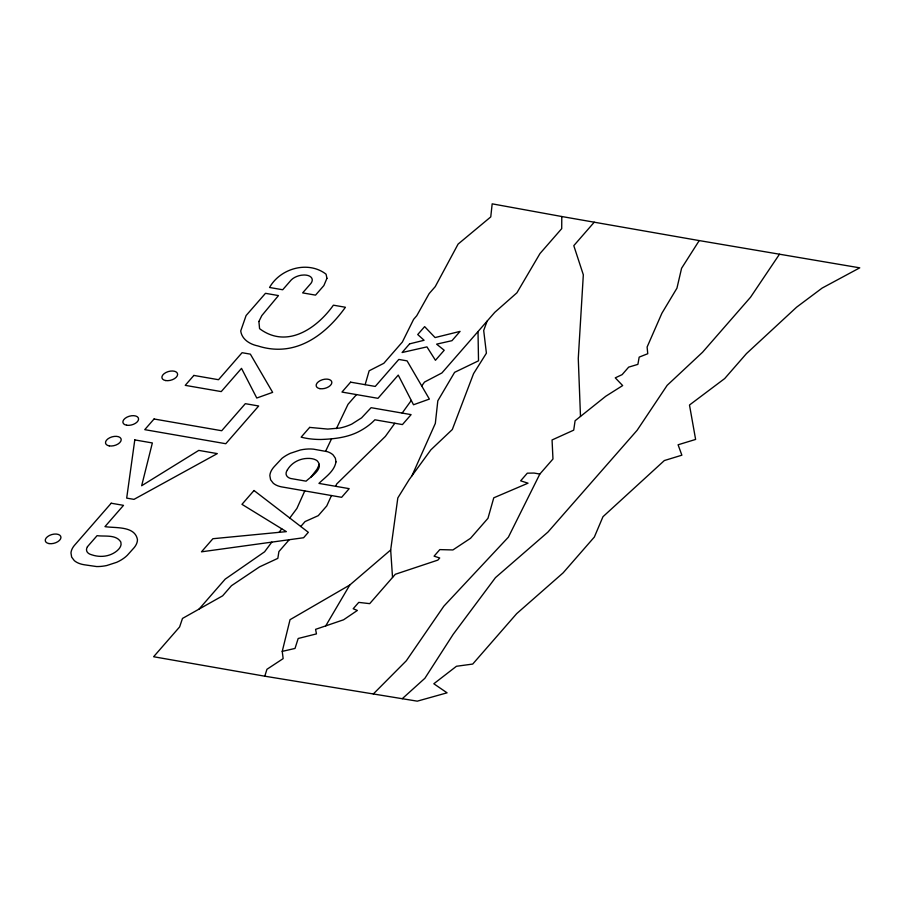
<?xml version="1.0" encoding="UTF-8"?>
<svg xmlns="http://www.w3.org/2000/svg" width="905" height="905" viewBox="0 0 905 905"><rect width="100%" height="100%" fill="white"/><g stroke="black" fill="none" stroke-linecap="round" stroke-linejoin="round"><path stroke-width="1.36" d="M365.145 384.682L369.15 370.79L383.822 363.301L402.352 342.045L413.619 319.341L416.752 315.743L429.14 293.627L435.248 286.625L458.1 244.09L490.759 216.906L492.173 203.84L561.79 216.521L561.711 228.637L539.991 253.536L516.902 292.824L494.775 312.338L441.923 372.939L424.524 382.057L421.719 385.949M392.532 577.481L390.677 549.969L397.827 497.92L409.128 479.673L430.871 449.842L452.308 429.524L473.553 373.652L486.404 353.188L483.689 330.472L487.128 321.105M289.227 539.719L278.91 551.564L277.835 558.362L259.531 566.881L231.431 585.727L222.63 595.829L182.493 618.432L179.609 626.939L153.624 656.736L264.78 676.193L266.941 669.293L283.152 658.614L282.236 651.385L290.041 619.687L349.76 585.037L390.677 549.969M304.77 490.906L296.919 508.429L289.77 518.022M310.935 477.15L317.078 469.129L319.363 464.322M411.922 475.838L435.328 423.416L437.816 400.802L454.604 372.34L478.519 360.801L478.01 331.558M331.456 495.544L326.762 505.929L318.277 515.658L305.053 521.574L300.765 526.495M335.642 486.302L336.694 483.983L385.383 436.391L394.84 423.257M325.63 451.21L331.535 438.846M336.411 428.631L348.018 404.309L356.502 394.591M264.78 676.193L417.262 701.16L447.059 692.823L433.823 683.761L456.448 666.272L472.715 664.066L516.687 613.635L563.114 572.865L594.347 537.05L602.968 516.721L664.349 460.543L681.872 455.192L678.083 444.785L695.617 439.434L689.486 405.021L724.69 378.562L746.455 353.606L796.626 307.168L822.125 288.084L859.75 267.835L699.226 240.583L681.578 268.276L676.951 288.163L661.894 313.243L647.109 347.034L647.754 353.719L639.179 357.113L637.901 364.364L628.67 367.136L622.131 374.636L615.264 377.849L622.663 385.575L605.762 396.254L575.094 420.746L573.713 430.147L552.061 439.966L552.966 459.005L539.832 474.062L508.384 537.163L443.823 606.203L406.322 660.763L373.324 693.965M325.721 625.887L349.76 585.037M779.488 254.215L750.539 297.236L702.563 352.237L667.155 385.338L637.131 430.282L547.898 532.117L495.465 577.628L453.167 634.348L424.886 678.286L402.261 698.705M287.371 469.933C291.455 462.919 299.069 458.745 307.123 458.428A16.347 9.141 -15.6 0 1 317.202 460.792C324.499 468.733 311.15 476.268 306.094 481.166L290.482 478.462A13.156 7.364 -15.6 0 1 287.417 469.933M402.171 413.076L411.289 400.44M271.805 542.129L264.588 551.812L225.187 579.132L199.043 609.11M279.102 532.332L281.738 528.792M87.502 546.643L97.073 535.669C104.856 536.756 116.123 534.199 120.851 542.061L121.078 544.516A16.347 9.141 -15.6 0 1 115.365 552.073C108.43 556.835 99.584 557.48 91.744 554.81A13.156 7.364 -15.6 0 1 87.457 546.643M594.246 222.2L573.793 245.662L583.329 274.803L578.272 358.504L580.49 416.436M282.236 651.385L295.019 648.444L298.175 638.489L316.456 633.896L315.585 629.348L343.572 619.789L357.385 610.434L353.188 608.748L358.742 602.391L369.704 603.646L395.327 574.268L437.85 560.105L439.717 557.978L434.083 556.168L439.819 549.606L452.896 549.946L470.521 538.294L487.965 518.305L493.768 497.818L528.022 483.18L520.647 480.827L527.31 473.179L534.063 473.055L539.832 474.062M561.79 216.521L699.226 240.583M258.898 321.49L259.577 328.662C286.817 349.081 316.75 328.583 333.402 305.177L345.416 307.259C324.793 336.049 294.6 357.803 257.857 345.925C250.063 344.364 241.85 339.499 240.73 330.959L246.092 315.551L265.482 293.322L278.469 295.573L261.817 315.596L258.898 321.49M134.788 439.909L126.689 498.112L133.985 499.368L217.302 453.609L198.772 450.396L141.666 485.736L152.357 442.952L134.788 439.909M335.97 461.878C334.431 471.313 325.246 477.139 318.933 483.406L349.183 488.655L341.638 497.309L283.401 487.195A26.528 14.831 -15.6 0 1 273.253 483.213L270.595 479.752L269.848 475.634A27.897 15.6 -15.6 0 1 274.204 466.675L281.941 458.383A28.406 15.883 -15.6 0 1 290.347 453.303L300.279 450.011A27.241 15.238 -15.6 0 1 313.481 449.152L327.361 451.674A26.007 14.548 -15.6 0 1 333.21 455.045L335.37 458.202L335.97 461.878M326.943 278.31L323.877 285.561L315.528 295.132L302.643 292.892L310.992 283.322A11.889 6.652 -15.6 0 0 304.114 274.996L301.274 275.222A11.889 6.652 -15.6 0 0 291.286 279.905L282.699 289.758L269.554 287.473C280.403 268.163 308.322 260.459 326.072 274.192L326.943 278.31M409.603 343.855L402.103 352.52L426.945 346.887L435.452 360.292L444.208 350.258L436.606 344.149L451.968 340.676L460.079 331.388L435.079 337.565L424.637 326.626L417.725 334.545L424.094 340.28L409.603 343.855M154.054 418.992L144.755 429.649L225.775 443.722L258.683 405.994L245.323 403.675L221.714 430.735L154.054 418.992M193.874 375.428L185.231 385.349L221.25 391.594L241.511 368.369L256.771 398.03L272.643 392.363L250.357 354.138L242.076 352.701L218.524 379.715L193.874 375.428M111.213 503.225L75.477 544.188A26.528 14.831 -15.6 0 0 70.975 552.978L71.653 557.095L74.267 560.591A27.897 15.6 -15.6 0 0 84.414 564.788L96.586 566.553A28.406 15.883 -15.6 0 0 106.779 565.523L116.745 562.288A27.241 15.238 -15.6 0 0 127.254 555.353L134.325 547.457A25.962 14.514 -15.6 0 0 137.458 539.64C134.947 525.613 115.161 528.294 104.957 526.631L123.51 505.352L111.213 503.225M254.011 490.51L241.963 504.334L286.353 531.631L212.901 538.724L201.476 551.824L303.594 537.74L308.334 532.31L254.011 490.51M309.657 427.398L301.15 437.149A65.454 36.596 -15.6 0 0 320.958 439.479C334.103 439.016 347.803 437.522 359.568 431.199A48.304 27.014 -15.6 0 0 374.862 419.796L402.431 424.581L411.108 414.626L371.107 407.68L361.581 417.861L351.807 424.083A30.838 17.24 -15.6 0 1 339.861 428.042L327.746 429.083L309.657 427.398M350.608 382.159L341.966 392.069L377.985 398.324L398.245 375.089L413.506 404.761L429.377 399.082L407.08 360.869L398.811 359.432L375.247 386.435L350.608 382.159M48.994 543.577A8.055 4.502 -15.6 0 0 60.952 537.525A8.055 4.502 -15.6 0 0 49.356 535.511A8.055 4.502 -15.6 0 0 48.994 543.577M109.245 445.882A8.055 4.502 -15.6 0 0 121.202 439.83A8.055 4.502 -15.6 0 0 109.607 437.816A8.055 4.502 -15.6 0 0 109.245 445.882M126.621 425.214A8.055 4.502 -15.6 0 0 138.578 419.162A8.055 4.502 -15.6 0 0 126.983 417.148A8.055 4.502 -15.6 0 0 126.621 425.214M165.66 380.553A8.055 4.502 -15.6 0 0 177.618 374.489A8.055 4.502 -15.6 0 0 166.022 372.475A8.055 4.502 -15.6 0 0 165.66 380.553M319.895 388.652A8.055 4.502 -15.6 0 0 331.852 382.6A8.055 4.502 -15.6 0 0 320.257 380.586A8.055 4.502 -15.6 0 0 319.895 388.652"/></g></svg>
